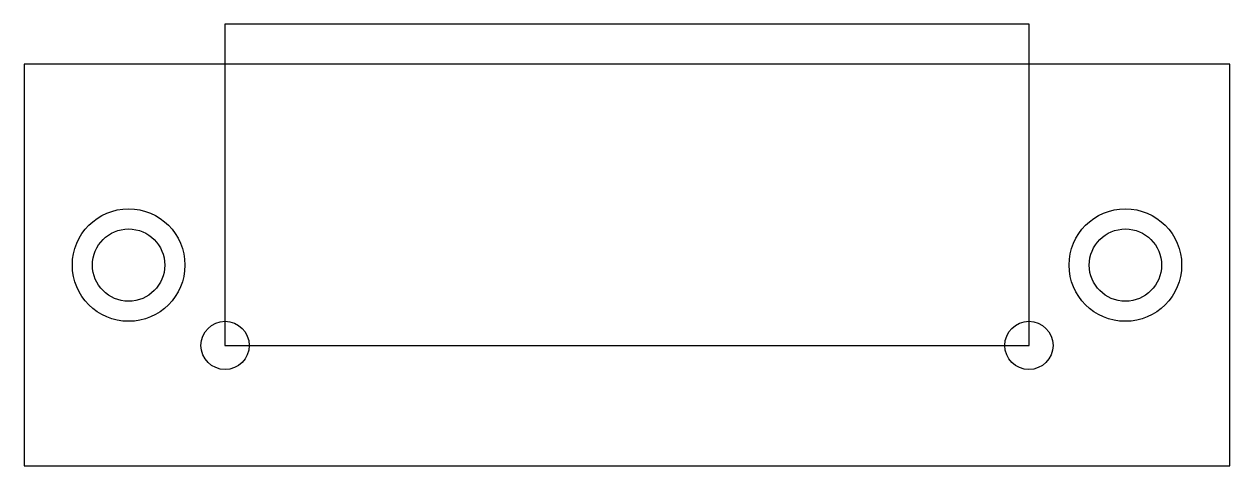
# Model space of a CAD drawing. Header units: millimetres. Extents: x -75 to 75, y -25 to 30.
import ezdxf

# ---------------------------------------------------------------- set-up
doc = ezdxf.new("R2010")
doc.units = ezdxf.units.MM
for name, color, linetype in [('A_PART_POCKET_OPEN_AT_THE__Z-10', 2, 'CONTINUOUS'), ('B_CORNER_RELIEFS_Z-12', 3, 'CONTINUOUS'), ('BLANK', 1, 'CONTINUOUS'), ('C2_JAW_MOUNTING_COUNTERBOR_Z-40', 5, 'CONTINUOUS'), ('C_JAW_MOUNTING_COUNTERBOR_Z-8.5', 4, 'CONTINUOUS')]:
    doc.layers.add(name, color=color, linetype=linetype)

msp = doc.modelspace()

# ---------------------------------------------------------------- linework, layer by layer
at = {"layer": 'A_PART_POCKET_OPEN_AT_THE__Z-10'}
for p, q in [((50.025, 30), (-50.025, 30)), ((-50.025, 30), (-50.025, -10)), ((50.025, -10), (50.025, 30)), ((-50.025, -10), (50.025, -10))]:
    msp.add_line(p, q, dxfattribs=at)
at = {"layer": 'B_CORNER_RELIEFS_Z-12'}
for centre in [(-50, -10), (50, -10)]:
    msp.add_circle(centre, 3, dxfattribs=at)
at = {"layer": 'BLANK'}
for p, q in [((75, 25), (-75, 25)), ((-75, 25), (-75, -25)), ((75, -25), (75, 25)), ((-75, -25), (75, -25))]:
    msp.add_line(p, q, dxfattribs=at)
at = {"layer": 'C2_JAW_MOUNTING_COUNTERBOR_Z-40'}
for centre in [(-62, 0), (62, 0)]:
    msp.add_circle(centre, 4.5, dxfattribs=at)
at = {"layer": 'C_JAW_MOUNTING_COUNTERBOR_Z-8.5'}
for centre in [(-62, 0), (62, 0)]:
    msp.add_circle(centre, 7, dxfattribs=at)

doc.saveas('drawing.dxf')
